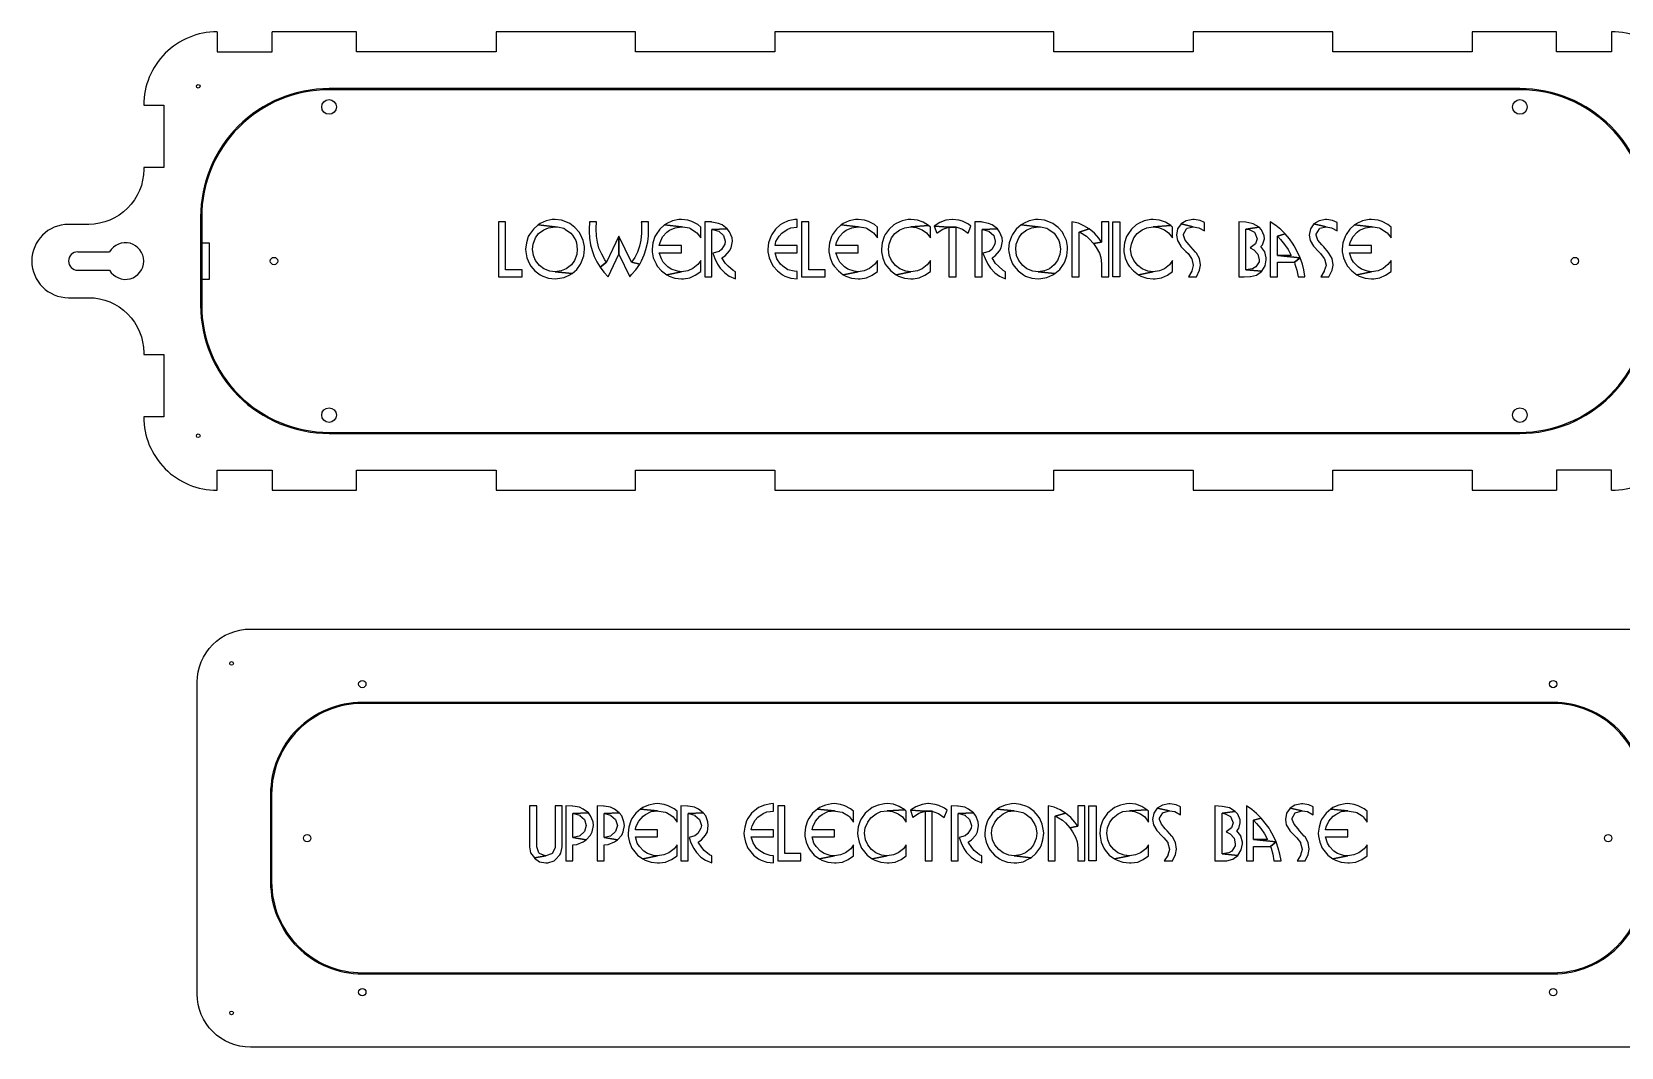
# Model space of a CAD drawing. Extents: x 603 to 3085, y 516 to 1117.
# Drawn here: x 1169.6 to 1602.7, y 516.4 to 793.2 of the extents above; entities that cross this region are included whole.
import ezdxf

# ---------------------------------------------------------------- set-up
doc = ezdxf.new("R2010")
doc.units = 0
doc.layers.get('0').update_dxf_attribs({"linetype": 'CONTINUOUS'})

msp = doc.modelspace()

# ---------------------------------------------------------------- linework, layer by layer
for p, q in [((1182.08, 733.21), (1190.75, 733.21)), ((1169.58, 730.71), (1169.58, 730.71)), ((1179.58, 730.71), (1179.58, 730.71)), ((1182.08, 728.21), (1190.75, 728.21))]:
    msp.add_line(p, q)
for points in [[(1220.08, 793.21), (1220.08, 793.21, 0.414214), (1200.08, 773.21)], [(1620.08, 773.21), (1620.08, 773.21, 0.414214), (1600.08, 793.21)], [(1200.08, 773.21), (1205.58, 773.21), (1205.58, 756.21), (1200.08, 756.21), (1200.08, 755.71, -0.414214), (1185.08, 740.71), (1179.58, 740.71)], [(1179.58, 720.71), (1185.08, 720.71, -0.414214), (1200.08, 705.71), (1200.08, 705.21), (1205.58, 705.21), (1205.58, 688.21), (1200.08, 688.21)], [(1200.08, 688.21), (1200.08, 688.21, 0.414214), (1220.08, 668.21)], [(1600.08, 668.21, 0.414214), (1620.08, 688.21)]]:
    msp.add_lwpolyline(points, format="xyb")
for points in [[(1220.08, 793.21), (1220.08, 787.71), (1235.08, 787.71), (1235.08, 793.21)], [(1585.08, 793.21), (1562.08, 793.21), (1562.08, 787.71), (1524.08, 787.71), (1524.08, 793.21), (1486.08, 793.21), (1486.08, 787.71), (1448.08, 787.71), (1448.08, 793.21), (1372.08, 793.21), (1372.08, 787.71), (1334.08, 787.71), (1334.08, 793.21), (1296.08, 793.21), (1296.08, 787.71), (1258.08, 787.71), (1258.08, 793.21), (1235.08, 793.21)], [(1600.08, 793.21), (1600.08, 787.71), (1585.08, 787.71), (1585.08, 793.21)], [(1215.88, 735.71), (1217.88, 735.71), (1217.88, 725.71), (1215.88, 725.71)], [(1220.08, 668.21), (1220.08, 673.71), (1235.08, 673.71), (1235.08, 668.21)], [(1235.08, 668.21), (1258.08, 668.21), (1258.08, 673.71), (1296.08, 673.71), (1296.08, 668.21), (1334.08, 668.21), (1334.08, 673.71), (1372.08, 673.71), (1372.08, 668.21), (1448.08, 668.21), (1448.08, 673.71), (1486.08, 673.71), (1486.08, 668.21), (1524.08, 668.21), (1524.08, 673.71), (1562.08, 673.71), (1562.08, 668.21), (1585.08, 668.21)], [(1600.08, 668.21), (1600.08, 673.71), (1585.08, 673.71), (1585.08, 668.21)]]:
    msp.add_lwpolyline(points)
for points in [[(1610.08, 718.71), (1610.08, 742.71, 0.414214), (1575.08, 777.71), (1250.58, 777.71, 0.414214), (1215.58, 742.71), (1215.58, 718.71, 0.414214), (1250.58, 683.71), (1575.08, 683.71, 0.414214)], [(1609.78, 718.71), (1609.78, 742.71, 0.414214), (1575.08, 777.41), (1250.58, 777.41, 0.414214), (1215.88, 742.71), (1215.88, 718.71, 0.414214), (1250.58, 684.01), (1575.08, 684.01, 0.414214)], [(1214.64, 615.89, -0.414214), (1229.14, 630.39), (1609.14, 630.39, -0.414214), (1623.64, 615.89), (1623.64, 530.89, -0.414214), (1609.14, 516.39), (1229.14, 516.39, -0.414214), (1214.64, 530.89)], [(1609.14, 561.39), (1609.14, 585.39, 0.414214), (1584.14, 610.39), (1259.64, 610.39, 0.414214), (1234.64, 585.39), (1234.64, 561.39, 0.414214), (1259.64, 536.39), (1584.14, 536.39, 0.414214)], [(1608.84, 561.39), (1608.84, 585.39, 0.414214), (1584.14, 610.09), (1259.64, 610.09, 0.414214), (1234.94, 585.39), (1234.94, 561.39, 0.414214), (1259.64, 536.69), (1584.14, 536.69, 0.414214)]]:
    msp.add_lwpolyline(points, format="xyb", close=True)
at = {"color": 1}
for points in [[(1298.7, 741.4), (1296.76, 741.4), (1296.76, 726.42), (1303.16, 726.42), (1303.16, 728.35), (1298.7, 728.35)], [(1312.17, 741.99), (1311.41, 741.99), (1309.72, 741.66), (1308.12, 740.9), (1307.53, 740.56), (1312.17, 740.06), (1312.84, 740.06), (1314.52, 739.63), (1315.03, 739.3), (1316.46, 738.29), (1316.88, 737.78), (1317.81, 736.35), (1317.97, 735.68), (1318.23, 733.91), (1318.06, 732.48), (1317.47, 730.88), (1316.63, 729.7), (1315.2, 728.61), (1313.85, 728.02), (1312.17, 727.76), (1316.8, 727.34), (1318.06, 728.44), (1319.07, 729.87), (1319.41, 730.54), (1319.99, 732.14), (1320.16, 733.91), (1320.16, 734.67), (1319.83, 736.35), (1319.07, 737.95), (1318.73, 738.54), (1317.55, 739.89), (1316.21, 740.9), (1315.53, 741.23), (1313.93, 741.82)], [(1323.45, 741.4), (1321.51, 741.4), (1321.51, 741.23), (1321.43, 739.47), (1321.43, 738.79), (1321.51, 736.94), (1321.85, 735.17), (1322.27, 733.57), (1322.86, 731.97), (1323.53, 730.46), (1324.46, 729.03), (1326.22, 730.37), (1325.72, 731.05), (1324.88, 732.56), (1324.12, 734.25), (1323.7, 735.85), (1323.45, 737.53), (1323.36, 739.47), (1323.36, 739.63)], [(1337.59, 741.4), (1335.65, 741.4), (1335.74, 741.15), (1335.74, 739.47), (1335.74, 738.29), (1335.57, 736.44), (1335.15, 734.75), (1334.64, 733.15), (1333.89, 731.64), (1332.96, 730.37), (1335.23, 729.87), (1335.74, 730.8), (1336.41, 732.39), (1337, 734.16), (1337, 734.25), (1337.42, 735.93), (1337.59, 737.61), (1337.67, 739.47), (1337.67, 739.63)], [(1346.6, 741.99), (1345.92, 741.99), (1344.16, 741.66), (1342.64, 740.9), (1341.97, 740.56), (1346.6, 740.06), (1347.02, 740.06), (1348.7, 739.72), (1349.04, 739.55), (1350.55, 738.62), (1350.81, 738.37), (1351.9, 737.03), (1351.9, 739.97), (1351.06, 740.65), (1349.46, 741.49), (1348.37, 741.82)], [(1353, 741.4), (1353, 726.42), (1354.93, 726.42), (1354.93, 739.3), (1359.06, 739.47), (1357.71, 740.56), (1356.7, 740.98), (1354.93, 741.32), (1354.76, 741.4)], [(1378.17, 741.99), (1377.49, 741.99), (1375.73, 741.66), (1374.13, 740.9), (1373.54, 740.56), (1372.27, 739.38), (1371.26, 737.95), (1370.93, 737.36), (1370.34, 735.68), (1370.17, 733.91), (1370.17, 733.24), (1370.51, 731.55), (1371.26, 729.95), (1371.6, 729.28), (1372.78, 728.02), (1374.13, 726.92), (1374.8, 726.59), (1376.4, 726.08), (1378.17, 725.83), (1378.17, 727.85), (1377.33, 727.93), (1375.64, 728.35), (1374.21, 729.28), (1373.62, 729.87), (1372.61, 731.3), (1372.11, 732.98), (1378.17, 732.98), (1378.17, 734.92), (1372.11, 734.92), (1372.36, 736.01), (1373.2, 737.53), (1373.96, 738.29), (1375.39, 739.3), (1376.4, 739.72), (1378.17, 739.97)], [(1381.28, 741.4), (1379.35, 741.4), (1379.35, 726.42), (1385.74, 726.42), (1385.74, 728.35), (1381.28, 728.35)], [(1394.75, 741.99), (1394.08, 741.99), (1392.31, 741.66), (1390.71, 740.9), (1390.12, 740.56), (1394.75, 740.06), (1395.17, 740.06), (1396.86, 739.72), (1397.19, 739.55), (1398.71, 738.62), (1398.96, 738.37), (1400.06, 737.03), (1400.06, 739.97), (1399.21, 740.65), (1397.61, 741.49), (1396.52, 741.82)], [(1409.15, 741.99), (1408.39, 741.99), (1406.71, 741.66), (1405.11, 740.9), (1404.52, 740.56), (1403.25, 739.38), (1402.16, 737.95), (1401.82, 737.36), (1401.32, 735.68), (1401.15, 733.91), (1401.15, 733.24), (1401.49, 731.47), (1402.16, 729.87), (1402.58, 729.28), (1403.68, 728.02), (1405.11, 726.92), (1409.15, 727.76), (1407.72, 727.93), (1406.12, 728.61), (1404.94, 729.45), (1403.84, 730.88), (1403.25, 732.23), (1403, 733.91), (1403.17, 735.34), (1403.84, 737.03), (1404.77, 738.2), (1406.12, 739.21), (1407.46, 739.8), (1409.15, 740.06), (1413.95, 740.39), (1412.52, 741.32), (1410.92, 741.82)], [(1420.51, 741.99), (1420.34, 741.99), (1418.66, 741.82), (1417.06, 741.23), (1415.46, 740.22), (1419.5, 739.97), (1421.44, 739.97), (1421.69, 739.97), (1423.21, 739.38), (1424.72, 738.29), (1425.48, 740.22), (1424.81, 740.73), (1423.21, 741.57), (1422.2, 741.82)], [(1426.57, 741.4), (1426.57, 726.42), (1428.51, 726.42), (1428.51, 739.3), (1432.72, 739.47), (1431.29, 740.56), (1430.28, 740.98), (1428.51, 741.32), (1428.34, 741.4)], [(1443.83, 741.99), (1443.07, 741.99), (1441.39, 741.66), (1439.79, 740.9), (1439.2, 740.56), (1443.83, 740.06), (1444.42, 740.06), (1446.19, 739.63), (1446.69, 739.3), (1448.13, 738.29), (1448.55, 737.78), (1449.47, 736.35), (1449.64, 735.68), (1449.89, 733.91), (1449.73, 732.48), (1449.05, 730.88), (1448.21, 729.7), (1446.86, 728.61), (1445.52, 728.02), (1443.83, 727.76), (1448.38, 727.34), (1449.73, 728.44), (1450.74, 729.87), (1451.07, 730.54), (1451.66, 732.14), (1451.83, 733.91), (1451.83, 734.67), (1451.49, 736.35), (1450.74, 737.95), (1450.4, 738.54), (1449.22, 739.89), (1447.79, 740.9), (1447.2, 741.23), (1445.52, 741.82)], [(1453.01, 741.4), (1453.01, 726.42), (1455.03, 726.42), (1455.03, 738.54), (1457.72, 739.47), (1456.29, 740.31), (1454.78, 741.07)], [(1463.03, 741.4), (1461.09, 741.4), (1461.09, 735.85), (1458.9, 735.51), (1459.66, 734.42), (1460.5, 732.82), (1460.92, 731.64), (1461.09, 729.95), (1461.09, 726.42), (1463.03, 726.42)], [(1464.12, 741.4), (1466.06, 741.4), (1466.06, 726.42), (1464.12, 726.42), (1464.12, 741.4)], [(1475.15, 741.99), (1474.48, 741.99), (1472.71, 741.66), (1471.11, 740.9), (1470.52, 740.56), (1469.26, 739.38), (1468.25, 737.95), (1467.91, 737.36), (1467.32, 735.68), (1467.15, 733.91), (1467.15, 733.24), (1467.49, 731.47), (1468.25, 729.87), (1468.58, 729.28), (1469.76, 728.02), (1471.11, 726.92), (1475.15, 727.76), (1473.72, 727.93), (1472.12, 728.61), (1470.94, 729.45), (1469.85, 730.88), (1469.26, 732.23), (1469, 733.91), (1469.26, 735.34), (1469.85, 737.03), (1470.77, 738.2), (1472.12, 739.21), (1473.47, 739.8), (1475.15, 740.06), (1479.95, 740.39), (1478.52, 741.32), (1476.92, 741.82)], [(1482.81, 740.81), (1481.8, 739.47), (1481.55, 737.78), (1481.8, 736.27), (1482.73, 734.75), (1482.73, 734.67), (1484.07, 733.32), (1484.66, 732.73), (1485.59, 731.38), (1485.67, 731.3), (1486.09, 729.62), (1486.09, 729.53), (1485.67, 728.02), (1485.67, 727.93), (1484.75, 726.42), (1486.94, 726.42), (1487.78, 728.19), (1488.03, 729.62), (1488.03, 729.7), (1487.78, 731.38), (1486.94, 732.9), (1486.68, 733.15), (1485.42, 734.58), (1484.92, 735.17), (1483.91, 736.44), (1483.4, 737.78), (1483.4, 738.04), (1484.24, 739.47), (1484.41, 739.63), (1486.09, 740.06)], [(1486.35, 741.99), (1486.09, 741.99), (1485.93, 741.99), (1484.16, 741.66), (1482.81, 740.81), (1486.09, 740.06), (1487.61, 739.8), (1489.12, 738.96), (1489.12, 741.23), (1487.95, 741.74)], [(1498.47, 741.4), (1498.47, 726.42), (1499.98, 726.42), (1501.58, 726.5), (1501.67, 726.5), (1503.35, 726.84), (1504.7, 727.85), (1504.78, 727.93), (1500.41, 728.35), (1500.41, 739.38), (1504.03, 739.97), (1502.43, 740.81), (1502.01, 740.98), (1500.41, 741.32)], [(1507.06, 741.4), (1507.06, 726.42), (1508.99, 726.42), (1508.99, 730.37), (1513.62, 730.37), (1515.22, 731.55), (1508.99, 732.23), (1508.99, 737.45), (1511.1, 738.12), (1509.92, 739.3), (1508.57, 740.39)], [(1518.93, 740.81), (1518, 739.47), (1517.66, 737.78), (1517.92, 736.27), (1518.84, 734.75), (1518.93, 734.67), (1520.19, 733.32), (1520.78, 732.73), (1521.79, 731.38), (1521.87, 731.3), (1522.29, 729.62), (1522.29, 729.53), (1521.79, 728.02), (1521.79, 727.93), (1520.86, 726.42), (1523.05, 726.42), (1523.89, 728.19), (1524.23, 729.62), (1524.23, 729.7), (1523.89, 731.38), (1523.05, 732.9), (1522.88, 733.15), (1521.62, 734.58), (1521.12, 735.17), (1520.02, 736.44), (1519.6, 737.78), (1519.6, 738.04), (1520.44, 739.47), (1520.61, 739.63), (1522.29, 740.06)], [(1522.46, 741.99), (1522.29, 741.99), (1522.13, 741.99), (1520.36, 741.66), (1518.93, 740.81), (1522.29, 740.06), (1523.73, 739.8), (1525.32, 738.96), (1525.32, 741.23), (1524.06, 741.74)], [(1534.67, 741.99), (1534, 741.99), (1532.23, 741.66), (1530.63, 740.9), (1530.04, 740.56), (1534.67, 740.06), (1535.09, 740.06), (1536.77, 739.72), (1537.11, 739.55), (1538.63, 738.62), (1538.88, 738.37), (1539.97, 737.03), (1539.97, 739.97), (1539.13, 740.65), (1537.53, 741.49), (1536.44, 741.82)], [(1307.53, 740.56), (1306.27, 739.38), (1305.18, 737.95), (1304.84, 737.36), (1304.34, 735.68), (1304.08, 733.91), (1304.17, 733.24), (1304.5, 731.55), (1305.18, 729.95), (1305.6, 729.28), (1306.69, 728.02), (1308.12, 726.92), (1308.8, 726.59), (1310.4, 726.08), (1312.17, 725.83), (1312.84, 725.91), (1314.61, 726.25), (1316.21, 726.92), (1316.8, 727.34), (1312.17, 727.76), (1310.73, 727.93), (1309.13, 728.61), (1307.96, 729.53), (1306.86, 730.88), (1306.27, 732.23), (1306.02, 733.91), (1306.19, 735.34), (1306.86, 737.03), (1307.7, 738.2), (1309.13, 739.21), (1310.4, 739.8), (1312.17, 740.06)], [(1329.59, 737.53), (1326.22, 730.37), (1324.46, 729.03), (1325.47, 727.68), (1326.65, 726.42), (1329.59, 732.56)], [(1329.59, 737.53), (1329.59, 732.56), (1332.54, 726.42), (1333.04, 727.01), (1334.22, 728.35), (1335.23, 729.87), (1332.96, 730.37)], [(1341.97, 740.56), (1340.7, 739.38), (1339.69, 737.95), (1339.36, 737.36), (1338.77, 735.68), (1338.6, 733.91), (1338.6, 733.24), (1338.94, 731.55), (1339.69, 729.95), (1340.03, 729.28), (1341.21, 728.02), (1342.64, 726.92), (1346.6, 727.76), (1345.5, 727.93), (1343.82, 728.52), (1342.89, 729.11), (1341.63, 730.37), (1341.13, 731.3), (1340.54, 732.98), (1346.6, 732.98), (1346.6, 734.92), (1340.54, 734.92), (1340.79, 735.76), (1341.46, 737.28), (1342.64, 738.62), (1343.31, 739.13), (1344.91, 739.8), (1346.6, 740.06)], [(1359.06, 739.47), (1354.93, 739.3), (1355.1, 739.3), (1356.78, 738.88), (1356.78, 738.88), (1358.05, 737.7), (1358.55, 736.1), (1358.47, 735.34), (1357.54, 733.83), (1356.87, 733.32), (1355.18, 732.82), (1355.69, 731.38), (1356.45, 729.87), (1357.2, 728.77), (1358.47, 727.51), (1359.65, 726.59), (1361.33, 725.83), (1361.33, 727.76), (1360.74, 728.1), (1359.31, 729.28), (1358.64, 730.04), (1357.63, 731.55), (1358.55, 732.14), (1359.73, 733.49), (1360.15, 734.33), (1360.49, 736.1), (1360.4, 737.03), (1359.73, 738.71)], [(1390.12, 740.56), (1388.86, 739.38), (1387.76, 737.95), (1387.51, 737.36), (1386.92, 735.68), (1386.75, 733.91), (1386.75, 733.24), (1387.09, 731.55), (1387.76, 729.95), (1388.19, 729.28), (1389.36, 728.02), (1390.71, 726.92), (1394.75, 727.76), (1393.66, 727.93), (1391.97, 728.52), (1391.05, 729.11), (1389.78, 730.37), (1389.28, 731.3), (1388.69, 732.98), (1394.75, 732.98), (1394.75, 734.92), (1388.69, 734.92), (1388.86, 735.76), (1389.62, 737.28), (1390.8, 738.62), (1391.47, 739.13), (1393.07, 739.8), (1394.75, 740.06)], [(1413.95, 740.39), (1409.15, 740.06), (1410.58, 739.89), (1412.18, 739.21), (1413.36, 738.37), (1414.45, 737.03), (1414.45, 739.97)], [(1415.46, 740.22), (1416.22, 738.29), (1416.3, 738.37), (1417.82, 739.38), (1417.82, 739.38), (1419.5, 739.97)], [(1419.5, 739.97), (1419.5, 726.42), (1421.44, 726.42), (1421.44, 739.97)], [(1432.72, 739.47), (1428.51, 739.3), (1428.68, 739.3), (1430.36, 738.88), (1430.36, 738.88), (1431.71, 737.7), (1432.13, 736.1), (1432.05, 735.34), (1431.2, 733.83), (1430.45, 733.32), (1428.76, 732.82), (1429.35, 731.38), (1430.11, 729.87), (1430.78, 728.77), (1432.05, 727.51), (1433.31, 726.59), (1434.91, 725.83), (1434.91, 727.76), (1434.32, 728.1), (1432.97, 729.28), (1432.21, 730.04), (1431.29, 731.55), (1432.13, 732.14), (1433.31, 733.49), (1433.73, 734.33), (1434.07, 736.1), (1433.98, 737.03), (1433.31, 738.71)], [(1439.2, 740.56), (1437.86, 739.38), (1436.85, 737.95), (1436.51, 737.36), (1435.92, 735.68), (1435.75, 733.91), (1435.83, 733.24), (1436.17, 731.55), (1436.85, 729.95), (1437.27, 729.28), (1438.36, 728.02), (1439.79, 726.92), (1440.38, 726.59), (1442.06, 726.08), (1443.83, 725.83), (1444.51, 725.91), (1446.19, 726.25), (1447.79, 726.92), (1448.38, 727.34), (1443.83, 727.76), (1442.32, 727.93), (1440.72, 728.61), (1439.62, 729.53), (1438.53, 730.88), (1437.94, 732.23), (1437.69, 733.91), (1437.86, 735.34), (1438.53, 737.03), (1439.37, 738.2), (1440.72, 739.21), (1442.06, 739.8), (1443.83, 740.06)], [(1457.72, 739.47), (1455.03, 738.54), (1455.37, 738.46), (1456.97, 737.45), (1457.72, 736.77), (1458.9, 735.51), (1461.09, 735.85), (1460.33, 736.94), (1459.15, 738.29)], [(1479.95, 740.39), (1475.15, 740.06), (1476.58, 739.89), (1478.26, 739.21), (1479.36, 738.37), (1480.45, 737.03), (1480.45, 739.97)], [(1504.03, 739.97), (1500.41, 739.38), (1501.33, 739.3), (1502.76, 738.54), (1502.85, 738.37), (1503.52, 736.77), (1503.02, 735.43), (1501.58, 734.33), (1502.59, 733.74), (1503.69, 732.56), (1504.03, 731.05), (1504.03, 730.46), (1503.1, 729.11), (1502.26, 728.61), (1500.41, 728.35), (1504.78, 727.93), (1505.71, 729.36), (1505.96, 731.05), (1505.96, 731.55), (1505.54, 733.24), (1505.54, 733.24), (1504.53, 734.67), (1504.95, 735.17), (1505.46, 736.77), (1505.37, 737.61), (1504.7, 739.21)], [(1511.1, 738.12), (1508.99, 737.45), (1509.83, 736.6), (1510.93, 735.26), (1511.94, 733.83), (1512.78, 732.23), (1508.99, 732.23), (1515.22, 731.55), (1514.46, 733.15), (1513.54, 734.84), (1513.29, 735.34), (1512.28, 736.77)], [(1530.04, 740.56), (1528.78, 739.38), (1527.77, 737.95), (1527.43, 737.36), (1526.84, 735.68), (1526.67, 733.91), (1526.67, 733.24), (1527.01, 731.55), (1527.77, 729.95), (1528.1, 729.28), (1529.28, 728.02), (1530.63, 726.92), (1534.67, 727.76), (1533.58, 727.93), (1531.89, 728.52), (1530.97, 729.11), (1529.7, 730.37), (1529.2, 731.3), (1528.61, 732.98), (1534.67, 732.98), (1534.67, 734.92), (1528.61, 734.92), (1528.86, 735.76), (1529.53, 737.28), (1530.71, 738.62), (1531.39, 739.13), (1532.99, 739.8), (1534.67, 740.06)], [(1351.9, 730.88), (1351.06, 729.79), (1349.71, 728.69), (1348.37, 728.02), (1346.6, 727.76), (1342.64, 726.92), (1343.23, 726.59), (1344.83, 726.08), (1346.6, 725.83), (1347.19, 725.83), (1348.87, 726.16), (1350.39, 726.84), (1351.9, 727.85)], [(1400.06, 730.88), (1399.21, 729.79), (1397.87, 728.69), (1396.44, 728.02), (1394.75, 727.76), (1390.71, 726.92), (1391.38, 726.59), (1392.98, 726.08), (1394.75, 725.83), (1395.34, 725.83), (1397.02, 726.16), (1398.54, 726.84), (1400.06, 727.85)], [(1414.45, 730.88), (1413.61, 729.7), (1412.18, 728.61), (1410.92, 728.02), (1409.15, 727.76), (1405.11, 726.92), (1405.78, 726.59), (1407.38, 726.08), (1409.15, 725.83), (1409.74, 725.83), (1411.42, 726.16), (1412.94, 726.84), (1414.45, 727.85)], [(1480.45, 730.88), (1479.61, 729.7), (1478.26, 728.61), (1476.92, 728.02), (1475.15, 727.76), (1471.11, 726.92), (1471.78, 726.59), (1473.47, 726.08), (1475.15, 725.83), (1475.74, 725.83), (1477.42, 726.16), (1479.02, 726.84), (1480.45, 727.85)], [(1515.22, 731.55), (1513.62, 730.37), (1513.79, 729.87), (1514.3, 728.19), (1514.63, 726.42), (1516.49, 726.42), (1516.49, 726.59), (1516.23, 728.27), (1515.81, 729.87)], [(1539.97, 730.88), (1539.13, 729.79), (1537.78, 728.69), (1536.44, 728.02), (1534.67, 727.76), (1530.63, 726.92), (1531.3, 726.59), (1532.9, 726.08), (1534.67, 725.83), (1535.26, 725.83), (1536.94, 726.16), (1538.46, 726.84), (1539.97, 727.85)], [(1307.2, 582.21), (1305.18, 582.21), (1305.18, 571.01), (1305.51, 569.41), (1306.52, 567.98), (1309.64, 568.57), (1309.47, 568.57), (1307.96, 569.24), (1307.79, 569.41), (1307.2, 571.01)], [(1314.1, 582.21), (1312.17, 582.21), (1312.17, 571.01), (1312.17, 570.76), (1311.41, 569.24), (1311.24, 569.07), (1309.64, 568.57), (1306.52, 567.98), (1306.52, 567.89), (1307.96, 566.97), (1309.64, 566.63), (1310.23, 566.63), (1311.91, 567.22), (1312.33, 567.56), (1313.51, 568.82), (1313.76, 569.33), (1314.1, 571.01)], [(1315.11, 582.21), (1315.11, 567.22), (1317.05, 567.22), (1317.05, 571.6), (1318.14, 571.68), (1319.83, 572.36), (1320.67, 572.95), (1317.05, 573.54), (1317.05, 580.1), (1321.26, 580.27), (1319.83, 581.28), (1318.82, 581.79), (1317.05, 582.12), (1316.88, 582.12)], [(1323.61, 582.21), (1323.61, 567.22), (1325.55, 567.22), (1325.55, 571.6), (1326.65, 571.68), (1328.33, 572.36), (1329.17, 572.95), (1325.55, 573.54), (1325.55, 580.1), (1329.68, 580.27), (1328.33, 581.28), (1327.32, 581.79), (1325.55, 582.12), (1325.38, 582.12)], [(1335.48, 581.28), (1334.22, 580.19), (1333.13, 578.75), (1332.79, 578.08), (1332.29, 576.4), (1332.12, 574.71), (1332.12, 573.96), (1332.45, 572.27), (1333.13, 570.67), (1333.55, 570.08), (1334.64, 568.74), (1336.07, 567.73), (1340.12, 568.57), (1339.02, 568.65), (1337.34, 569.24), (1336.33, 569.83), (1335.15, 571.09), (1334.56, 572.02), (1334.05, 573.7), (1340.12, 573.7), (1340.12, 575.64), (1334.05, 575.64), (1334.22, 576.48), (1334.98, 578), (1336.16, 579.34), (1336.83, 579.85), (1338.35, 580.61), (1340.12, 580.86)], [(1340.12, 582.8), (1339.36, 582.71), (1337.67, 582.37), (1336.07, 581.7), (1335.48, 581.28), (1340.12, 580.86), (1340.45, 580.78), (1342.22, 580.44), (1342.56, 580.35), (1343.99, 579.43), (1344.32, 579.18), (1345.42, 577.74), (1345.42, 580.78), (1344.58, 581.36), (1342.98, 582.21), (1341.88, 582.54)], [(1346.43, 582.21), (1346.43, 567.22), (1348.45, 567.22), (1348.45, 580.1), (1352.57, 580.27), (1351.23, 581.28), (1350.13, 581.79), (1348.45, 582.12), (1348.28, 582.12)], [(1371.68, 582.8), (1370.93, 582.71), (1369.24, 582.37), (1367.64, 581.7), (1367.05, 581.28), (1365.71, 580.19), (1364.7, 578.75), (1364.36, 578.08), (1363.86, 576.4), (1363.6, 574.71), (1363.69, 573.96), (1364.02, 572.27), (1364.7, 570.67), (1365.12, 570.08), (1366.21, 568.74), (1367.64, 567.73), (1368.32, 567.39), (1369.92, 566.8), (1371.68, 566.63), (1371.68, 568.57), (1370.76, 568.65), (1369.16, 569.16), (1367.73, 570.08), (1367.05, 570.67), (1366.13, 572.1), (1365.62, 573.7), (1371.68, 573.7), (1371.68, 575.64), (1365.62, 575.64), (1365.88, 576.73), (1366.72, 578.25), (1367.39, 579.09), (1368.91, 580.1), (1369.92, 580.52), (1371.68, 580.78)], [(1374.8, 582.21), (1372.86, 582.21), (1372.86, 567.22), (1379.18, 567.22), (1379.18, 569.16), (1374.8, 569.16)], [(1383.64, 581.28), (1382.29, 580.19), (1381.28, 578.75), (1380.95, 578.08), (1380.44, 576.4), (1380.19, 574.71), (1380.27, 573.96), (1380.61, 572.27), (1381.28, 570.67), (1381.7, 570.08), (1382.8, 568.74), (1384.23, 567.73), (1388.27, 568.57), (1387.09, 568.65), (1385.49, 569.24), (1384.48, 569.83), (1383.3, 571.09), (1382.71, 572.02), (1382.21, 573.7), (1388.27, 573.7), (1388.27, 575.64), (1382.21, 575.64), (1382.38, 576.48), (1383.13, 578), (1384.31, 579.34), (1384.99, 579.85), (1386.5, 580.61), (1388.27, 580.86)], [(1388.27, 582.8), (1387.51, 582.71), (1385.83, 582.37), (1384.23, 581.7), (1383.64, 581.28), (1388.27, 580.86), (1388.61, 580.78), (1390.37, 580.44), (1390.63, 580.35), (1392.14, 579.43), (1392.39, 579.18), (1393.49, 577.74), (1393.49, 580.78), (1392.65, 581.36), (1391.13, 582.21), (1389.95, 582.54)], [(1402.67, 582.8), (1401.91, 582.71), (1400.22, 582.37), (1398.62, 581.7), (1398.04, 581.28), (1396.69, 580.19), (1395.68, 578.75), (1395.34, 578.08), (1394.75, 576.48), (1394.58, 574.71), (1394.67, 573.96), (1395, 572.27), (1395.68, 570.67), (1396.1, 570.08), (1397.19, 568.74), (1398.62, 567.73), (1402.67, 568.57), (1401.15, 568.74), (1399.55, 569.41), (1398.37, 570.25), (1397.36, 571.6), (1396.77, 572.95), (1396.52, 574.71), (1396.69, 576.15), (1397.36, 577.74), (1398.2, 578.92), (1399.63, 580.02), (1400.9, 580.61), (1402.67, 580.86), (1407.46, 581.11), (1405.95, 582.04), (1404.35, 582.63)], [(1407.46, 581.11), (1402.67, 580.86), (1404.1, 580.69), (1405.7, 580.02), (1406.87, 579.18), (1407.88, 577.74), (1407.88, 580.78)], [(1413.95, 582.8), (1413.78, 582.8), (1412.18, 582.54), (1410.49, 581.95), (1408.98, 581.03), (1413.02, 580.78), (1414.96, 580.78), (1415.13, 580.69), (1416.64, 580.1), (1418.24, 579.01), (1419, 581.03), (1418.32, 581.53), (1416.72, 582.29), (1415.71, 582.54)], [(1408.98, 581.03), (1409.65, 579.01), (1409.82, 579.18), (1411.34, 580.19), (1411.34, 580.19), (1413.02, 580.78)], [(1413.02, 580.78), (1413.02, 567.22), (1414.96, 567.22), (1414.96, 580.78)], [(1420.09, 582.21), (1420.09, 567.22), (1422.03, 567.22), (1422.03, 580.1), (1426.15, 580.27), (1424.81, 581.28), (1423.8, 581.79), (1422.03, 582.12), (1421.86, 582.12)], [(1432.64, 581.28), (1431.37, 580.19), (1430.36, 578.75), (1430.03, 578.08), (1429.44, 576.4), (1429.27, 574.71), (1429.27, 573.96), (1429.61, 572.27), (1430.36, 570.67), (1430.7, 570.08), (1431.88, 568.74), (1433.31, 567.73), (1433.9, 567.39), (1435.5, 566.8), (1437.27, 566.63), (1438.02, 566.63), (1439.71, 566.97), (1441.31, 567.73), (1441.9, 568.06), (1437.27, 568.57), (1435.83, 568.74), (1434.24, 569.41), (1433.06, 570.25), (1431.96, 571.6), (1431.37, 572.95), (1431.12, 574.71), (1431.29, 576.15), (1431.96, 577.74), (1432.89, 578.92), (1434.24, 580.02), (1435.58, 580.61), (1437.27, 580.86)], [(1437.27, 582.8), (1436.59, 582.71), (1434.82, 582.37), (1433.31, 581.7), (1432.64, 581.28), (1437.27, 580.86), (1437.94, 580.78), (1439.62, 580.35), (1440.21, 580.1), (1441.64, 579.01), (1441.98, 578.59), (1442.91, 577.07), (1443.16, 576.48), (1443.41, 574.71), (1443.24, 573.28), (1442.57, 571.6), (1441.73, 570.5), (1440.38, 569.41), (1439.03, 568.82), (1437.27, 568.57), (1441.9, 568.06), (1443.16, 569.24), (1444.25, 570.67), (1444.59, 571.26), (1445.1, 572.95), (1445.35, 574.71), (1445.26, 575.39), (1444.93, 577.16), (1444.25, 578.75), (1443.83, 579.34), (1442.74, 580.61), (1441.31, 581.7), (1440.72, 582.04), (1439.03, 582.54)], [(1446.53, 582.21), (1446.53, 567.22), (1448.46, 567.22), (1448.46, 579.34), (1451.24, 580.19), (1449.81, 581.11), (1448.21, 581.79)], [(1456.54, 582.21), (1454.61, 582.21), (1454.61, 576.65), (1452.42, 576.23), (1453.18, 575.13), (1454.02, 573.62), (1454.44, 572.36), (1454.61, 570.67), (1454.61, 567.22), (1456.54, 567.22)], [(1457.64, 582.21), (1459.58, 582.21), (1459.58, 567.22), (1457.64, 567.22), (1457.64, 582.21)], [(1468.67, 582.8), (1467.91, 582.71), (1466.23, 582.37), (1464.63, 581.7), (1464.04, 581.28), (1462.69, 580.19), (1461.68, 578.75), (1461.34, 578.08), (1460.84, 576.48), (1460.59, 574.71), (1460.67, 573.96), (1461.01, 572.27), (1461.68, 570.67), (1462.1, 570.08), (1463.2, 568.74), (1464.63, 567.73), (1468.67, 568.57), (1467.24, 568.74), (1465.55, 569.41), (1464.46, 570.25), (1463.36, 571.6), (1462.77, 572.95), (1462.52, 574.71), (1462.69, 576.15), (1463.36, 577.74), (1464.21, 578.92), (1465.64, 580.02), (1466.9, 580.61), (1468.67, 580.86), (1473.47, 581.11), (1472.03, 582.04), (1470.44, 582.63)], [(1473.47, 581.11), (1468.67, 580.86), (1470.1, 580.69), (1471.7, 580.02), (1472.88, 579.18), (1473.89, 577.74), (1473.89, 580.78)], [(1476.24, 581.53), (1475.32, 580.19), (1474.98, 578.5), (1475.23, 576.99), (1476.16, 575.47), (1476.24, 575.39), (1477.51, 574.04), (1478.1, 573.45), (1479.11, 572.19), (1479.19, 572.02), (1479.61, 570.34), (1479.61, 570.25), (1479.19, 568.74), (1479.11, 568.65), (1478.18, 567.22), (1480.45, 567.22), (1481.21, 568.91), (1481.55, 570.34), (1481.55, 570.42), (1481.21, 572.19), (1480.45, 573.7), (1480.2, 573.96), (1478.94, 575.39), (1478.43, 575.89), (1477.42, 577.16), (1476.92, 578.5), (1476.92, 578.84), (1477.76, 580.27), (1477.93, 580.35), (1479.61, 580.86)], [(1479.78, 582.71), (1479.61, 582.71), (1479.44, 582.71), (1477.68, 582.37), (1476.24, 581.53), (1479.61, 580.86), (1481.04, 580.61), (1482.64, 579.77), (1482.64, 581.95), (1481.46, 582.46)], [(1491.99, 582.21), (1491.99, 567.22), (1493.5, 567.22), (1495.02, 567.22), (1495.19, 567.22), (1496.87, 567.64), (1498.22, 568.65), (1498.22, 568.65), (1493.92, 569.07), (1493.92, 580.19), (1497.54, 580.69), (1495.94, 581.62), (1495.52, 581.7), (1493.92, 582.04)], [(1497.54, 580.69), (1493.92, 580.19), (1494.77, 580.02), (1496.2, 579.26), (1496.36, 579.09), (1496.95, 577.58), (1496.53, 576.23), (1495.02, 575.13), (1496.11, 574.55), (1497.21, 573.37), (1497.54, 571.85), (1497.46, 571.26), (1496.62, 569.83), (1495.78, 569.41), (1493.92, 569.07), (1498.22, 568.65), (1499.14, 570.17), (1499.48, 571.85), (1499.48, 572.27), (1499.06, 573.96), (1499.06, 574.04), (1497.96, 575.39), (1498.47, 575.98), (1498.89, 577.58), (1498.89, 578.42), (1498.22, 579.93)], [(1500.57, 582.21), (1500.57, 567.22), (1502.51, 567.22), (1502.51, 571.09), (1507.14, 571.09), (1508.66, 572.36), (1502.51, 573.03), (1502.51, 578.25), (1504.62, 578.84), (1503.35, 580.1), (1502.01, 581.2)], [(1512.44, 581.53), (1511.52, 580.19), (1511.18, 578.5), (1511.43, 576.99), (1512.36, 575.47), (1512.36, 575.39), (1513.71, 574.04), (1514.3, 573.45), (1515.31, 572.19), (1515.31, 572.02), (1515.73, 570.34), (1515.73, 570.25), (1515.31, 568.74), (1515.31, 568.65), (1514.38, 567.22), (1516.57, 567.22), (1517.41, 568.91), (1517.66, 570.34), (1517.66, 570.42), (1517.41, 572.19), (1516.57, 573.7), (1516.32, 573.96), (1515.05, 575.39), (1514.63, 575.89), (1513.54, 577.16), (1513.03, 578.5), (1513.03, 578.84), (1513.88, 580.27), (1514.13, 580.35), (1515.73, 580.86)], [(1515.98, 582.71), (1515.73, 582.71), (1515.56, 582.71), (1513.79, 582.37), (1512.44, 581.53), (1515.73, 580.86), (1517.24, 580.61), (1518.76, 579.77), (1518.76, 581.95), (1517.58, 582.46)], [(1523.56, 581.28), (1522.29, 580.19), (1521.2, 578.75), (1520.86, 578.08), (1520.36, 576.4), (1520.11, 574.71), (1520.19, 573.96), (1520.53, 572.27), (1521.2, 570.67), (1521.62, 570.08), (1522.72, 568.74), (1524.15, 567.73), (1528.19, 568.57), (1527.01, 568.65), (1525.41, 569.24), (1524.4, 569.83), (1523.22, 571.09), (1522.63, 572.02), (1522.13, 573.7), (1528.19, 573.7), (1528.19, 575.64), (1522.13, 575.64), (1522.29, 576.48), (1523.05, 578), (1524.23, 579.34), (1524.9, 579.85), (1526.42, 580.61), (1528.19, 580.86)], [(1528.19, 582.8), (1527.43, 582.71), (1525.75, 582.37), (1524.15, 581.7), (1523.56, 581.28), (1528.19, 580.86), (1528.52, 580.78), (1530.29, 580.44), (1530.63, 580.35), (1532.06, 579.43), (1532.4, 579.18), (1533.49, 577.74), (1533.49, 580.78), (1532.65, 581.36), (1531.05, 582.21), (1529.96, 582.54)], [(1321.26, 580.27), (1317.05, 580.1), (1317.22, 580.1), (1318.9, 579.68), (1318.9, 579.6), (1320.16, 578.5), (1320.67, 576.82), (1320.16, 575.22), (1320.16, 575.22), (1318.9, 574.04), (1318.73, 573.96), (1317.05, 573.54), (1320.67, 572.95), (1321.85, 574.21), (1322.27, 575.13), (1322.6, 576.82), (1322.52, 577.83), (1321.85, 579.43)], [(1329.68, 580.27), (1325.55, 580.1), (1325.72, 580.1), (1327.32, 579.68), (1327.4, 579.6), (1328.67, 578.5), (1329.17, 576.82), (1328.67, 575.22), (1328.67, 575.22), (1327.4, 574.04), (1327.23, 573.96), (1325.55, 573.54), (1329.17, 572.95), (1330.35, 574.21), (1330.77, 575.13), (1331.11, 576.82), (1330.94, 577.83), (1330.35, 579.43)], [(1352.57, 580.27), (1348.45, 580.1), (1348.53, 580.1), (1350.22, 579.68), (1350.3, 579.6), (1351.56, 578.5), (1352.07, 576.82), (1351.9, 576.06), (1351.06, 574.63), (1350.3, 574.04), (1348.7, 573.54), (1349.21, 572.1), (1349.96, 570.59), (1350.72, 569.49), (1351.9, 568.23), (1353.16, 567.39), (1354.85, 566.63), (1354.85, 568.57), (1354.26, 568.82), (1352.83, 570), (1352.15, 570.84), (1351.14, 572.27), (1352.07, 572.95), (1353.16, 574.21), (1353.67, 575.13), (1353.92, 576.82), (1353.84, 577.83), (1353.25, 579.43)], [(1426.15, 580.27), (1422.03, 580.1), (1422.2, 580.1), (1423.88, 579.68), (1423.88, 579.6), (1425.14, 578.5), (1425.65, 576.82), (1425.56, 576.06), (1424.64, 574.63), (1423.96, 574.04), (1422.28, 573.54), (1422.79, 572.1), (1423.54, 570.59), (1424.3, 569.49), (1425.56, 568.23), (1426.74, 567.39), (1428.43, 566.63), (1428.43, 568.57), (1427.84, 568.82), (1426.41, 570), (1425.73, 570.84), (1424.72, 572.27), (1425.65, 572.95), (1426.83, 574.21), (1427.25, 575.13), (1427.58, 576.82), (1427.5, 577.83), (1426.83, 579.43)], [(1451.24, 580.19), (1448.46, 579.34), (1448.88, 579.18), (1450.4, 578.25), (1451.24, 577.58), (1452.42, 576.23), (1454.61, 576.65), (1453.85, 577.74), (1452.67, 579.01)], [(1504.62, 578.84), (1502.51, 578.25), (1503.35, 577.41), (1504.45, 575.98), (1505.46, 574.55), (1506.3, 573.03), (1502.51, 573.03), (1508.66, 572.36), (1507.98, 573.96), (1507.06, 575.56), (1506.72, 576.06), (1505.71, 577.49)], [(1508.66, 572.36), (1507.14, 571.09), (1507.31, 570.67), (1507.73, 568.99), (1508.07, 567.22), (1510, 567.22), (1510, 567.31), (1509.67, 568.99), (1509.25, 570.67)], [(1345.42, 571.6), (1344.58, 570.5), (1343.15, 569.41), (1341.8, 568.82), (1340.12, 568.57), (1336.07, 567.73), (1336.75, 567.39), (1338.35, 566.8), (1340.12, 566.63), (1340.62, 566.63), (1342.3, 566.88), (1343.9, 567.56), (1345.42, 568.57)], [(1393.49, 571.6), (1392.73, 570.5), (1391.3, 569.41), (1389.95, 568.82), (1388.27, 568.57), (1384.23, 567.73), (1384.9, 567.39), (1386.5, 566.8), (1388.27, 566.63), (1388.77, 566.63), (1390.46, 566.88), (1392.06, 567.56), (1393.49, 568.57)], [(1407.88, 571.6), (1407.13, 570.5), (1405.7, 569.41), (1404.35, 568.82), (1402.67, 568.57), (1398.62, 567.73), (1399.3, 567.39), (1400.9, 566.8), (1402.67, 566.63), (1403.17, 566.63), (1404.85, 566.88), (1406.45, 567.56), (1407.88, 568.57)], [(1473.89, 571.6), (1473.13, 570.5), (1471.7, 569.41), (1470.35, 568.82), (1468.67, 568.57), (1464.63, 567.73), (1465.3, 567.39), (1466.9, 566.8), (1468.67, 566.63), (1469.17, 566.63), (1470.94, 566.88), (1472.46, 567.56), (1473.89, 568.57)], [(1533.49, 571.6), (1532.65, 570.5), (1531.22, 569.41), (1529.87, 568.82), (1528.19, 568.57), (1524.15, 567.73), (1524.82, 567.39), (1526.42, 566.8), (1528.19, 566.63), (1528.69, 566.63), (1530.38, 566.88), (1531.98, 567.56), (1533.49, 568.57)]]:
    msp.add_lwpolyline(points, close=True, dxfattribs=at)
for centre, radius in [((1214.95, 778.34), 0.5), ((1250.58, 772.71), 2), ((1575.08, 772.71), 2), ((1235.58, 730.71), 1), ((1590.08, 730.71), 1), ((1250.58, 688.71), 2), ((1575.08, 688.71), 2), ((1214.95, 683.09), 0.5), ((1224.01, 621.01), 0.5), ((1259.64, 615.39), 1), ((1584.14, 615.39), 1), ((1244.64, 573.39), 1), ((1599.14, 573.39), 1), ((1259.64, 531.39), 1), ((1584.14, 531.39), 1), ((1224.01, 525.76), 0.5)]:
    msp.add_circle(centre, radius)
for centre, radius, start, end in [((1179.58, 730.71), 10, 90, 180), ((1182.08, 730.71), 2.5, 90, 180), ((1195.08, 730.71), 5, 210, 150), ((1179.58, 730.71), 10, 180, 270), ((1182.08, 730.71), 2.5, 180, 270)]:
    msp.add_arc(centre, radius, start, end)

doc.saveas('drawing.dxf')
